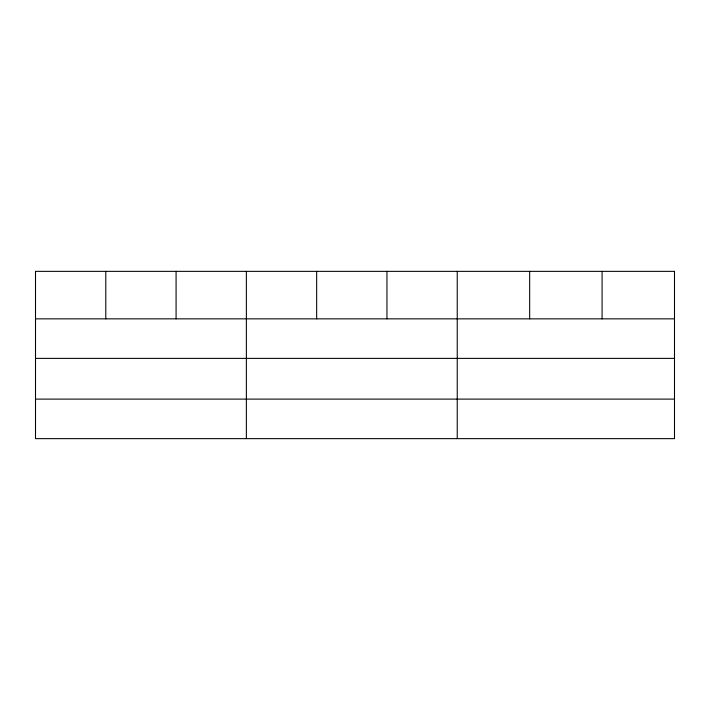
<?xml version="1.0" encoding="UTF-8"?>
<svg xmlns="http://www.w3.org/2000/svg" width="710" height="710" viewBox="0 0 710 710"><rect width="100%" height="100%" fill="white"/><g stroke="black" fill="none" stroke-linecap="round" stroke-linejoin="round"><path stroke-width="1.06" d="M35.5 318.852L674.5 318.852M35.5 358.381L674.5 358.381M35.5 399.109L674.5 399.109M602.08 271.353L602.08 318.852M529.66 271.353L529.66 318.852M457.24 271.353L457.24 438.647M386.95 271.353L386.95 318.852M316.66 271.353L316.66 318.852M246.37 271.353L246.37 438.647M176.08 271.353L176.08 318.852M105.79 271.353L105.79 318.852M674.5 271.353L35.5 271.353L35.5 438.647L674.5 438.647L674.5 271.353"/></g></svg>
